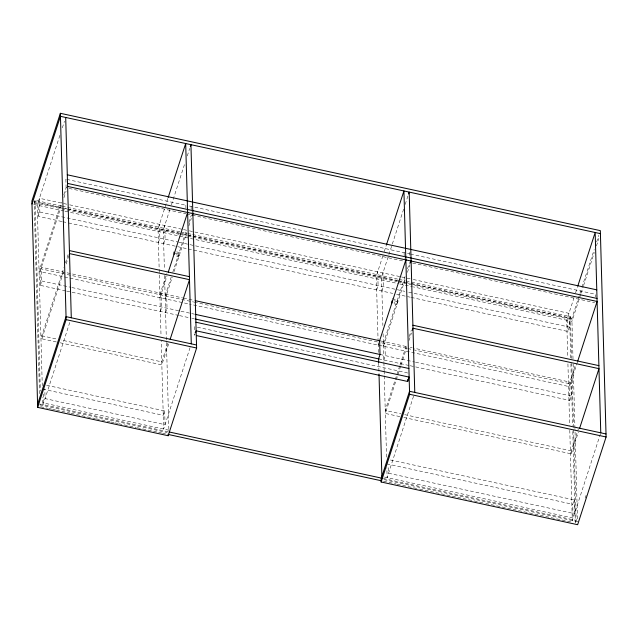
<?xml version="1.0" encoding="UTF-8"?>
<svg xmlns="http://www.w3.org/2000/svg" width="638" height="638" viewBox="0 0 638 638"><rect width="100%" height="100%" fill="white"/><g stroke="black" fill="none" stroke-linecap="round" stroke-linejoin="round"><path stroke-width="0.48" stroke-dasharray="3.19 2.39" d="M39.516 393.646L34.189 202.796L35.002 200.292L61.288 206.002M59.884 135.376L37.235 205.173L42.275 385.663M62.333 127.831L64.47 121.228M61.79 221.498L38.432 216.418L39.851 212.031L39.468 198.274L68.673 204.623M65.666 290.872L40.354 285.369L39.891 268.606L61.392 202.334M63.848 194.757L66.312 187.181M61.479 205.34L39.971 271.621L69.008 277.929M63.936 197.764L66.089 191.137M40.354 285.369L41.781 280.991L41.398 267.234L182.524 297.898M56.367 341.96L41.853 338.81L41.765 335.795L63.888 267.633M65.419 262.896L68.489 253.43M41.853 338.81L63.664 271.589M66.121 264.012L69.191 254.546M69.757 322.493L42.826 405.497L42.61 397.562M167.874 198.442L158.041 228.739L161.039 336.154M158.423 242.496L159.851 238.11L159.468 224.353M169.899 209.511L163.288 229.879L164.397 269.547M171.423 204.814L185.148 162.523M187.277 155.943L189.717 148.423M163.679 243.636L165.098 239.25L164.716 225.493M159.883 294.684L166.917 273M159.971 297.691L167.004 276.015M165.13 295.825L171.247 276.972M172.778 272.259L186.543 229.847M188.952 222.423L191.36 214.998M160.353 311.448L161.773 307.061L161.39 293.305M165.218 298.831L172.252 277.155M174.086 271.501L186.751 232.471M188.888 225.876L191.336 218.332M165.601 312.588L167.028 308.202L166.638 294.445M167.906 342.941L161.757 361.874L61.12 340.006M168.599 344.049L161.845 364.88L60.235 342.805M46.614 385.272L164.676 410.92L163.256 415.306L43.256 389.236M190.06 347.638L163.639 429.063L161.183 341.099M195.284 333.443L194.718 335.197L194.662 333.283M382.888 255.798L376.284 276.158L378.095 341.171M384.267 251.539L386.245 245.455M376.667 289.915L378.087 285.529L377.704 271.772M403.647 209.128L381.532 277.299L382.88 325.555M405.186 204.399L408.264 194.909M381.915 291.056L383.334 286.669L382.952 272.912M378.206 345.11L379.347 341.601M409.931 252.066L409.413 255.734M383.374 343.244L405.082 276.342M407.491 268.917L409.596 262.417M383.454 346.251L404.986 279.891M407.435 272.354L409.883 264.81M383.845 360.007L385.264 355.621L384.881 341.864M399.691 365.933L385.248 410.433L400.831 413.823M399.994 364.992L406.757 344.161M409.213 336.585L411.358 329.958M400.696 366.108L385.336 413.448L399.938 416.622M400.999 365.159L406.837 347.168M408.99 340.54L411.446 332.964M413.544 396.206L387.122 477.623L386.851 467.71M574.056 297.587L566.711 320.22L567.732 356.913M575.588 292.866L577.422 287.212M570.747 357.918L569.662 319.152L570.476 316.647L405.935 280.895M573.012 359.042L571.871 318.354L581.665 288.169M581.976 287.228L594.217 249.498M596.666 241.954L598.803 235.35M411.207 297.42L567.908 331.473L569.327 327.087L568.944 313.33L413.217 279.492M580.835 294.006L571.959 321.361L413.368 286.901M581.138 293.065L583.284 286.462M583.587 285.521L594.297 252.504M596.442 245.909L598.891 238.357M410.21 365.741L569.83 400.425L569.367 383.661L575.197 365.67M577.438 362.049L569.447 386.668L189.534 304.119M569.83 400.425L571.257 396.038L570.874 382.282L413.193 348.021M403.838 417.467L571.321 453.857L571.241 450.851L578.307 429.071M571.321 453.857L578.387 432.085M384.499 477.057L573.115 518.04L572.733 504.283L574.16 499.897L390.113 459.91M600.462 433.776L572.302 520.544L569.782 430.299M575.62 522.083L576.162 520.409L571.776 363.365M585.205 498.111L586.123 495.279M66.846 179.398L185.594 205.197M189.366 206.018L409.452 253.844M410.425 254.052L595.35 294.238L595.429 297.101M69.032 188.417L185.833 213.794M186.806 214.009L403.846 261.173M412.611 263.071L594.616 302.619M69.646 204.83L182.548 229.369M183.521 229.576L188.385 230.637M189.358 230.844L400.56 276.74M401.541 276.956L412.244 279.277M62.261 206.218L180.068 231.817M181.04 232.025L186.878 233.293M187.851 233.508L191.751 234.353M192.724 234.561L398.152 279.205M399.125 279.412L404.963 280.68M33.846 201.441L61.088 207.358M64.98 208.211L66.926 208.634M67.899 208.841L397.721 280.513M398.694 280.72L410.37 283.256M411.343 283.471L571.871 318.354M61.407 207.741L38.049 202.661L38.432 216.418M62.38 207.948L179.174 233.333M180.147 233.54L186.958 235.023M187.939 235.231L191.831 236.076M192.804 236.291L397.195 280.704M398.168 280.911L404.978 282.395M405.951 282.61L567.525 317.716L567.908 331.473M34.189 202.796L179.254 234.321M180.227 234.529L187.038 236.012M188.011 236.227L191.91 237.073M192.883 237.28L397.338 281.709M398.311 281.916L569.662 319.152M33.734 204.407L64.087 211.003M65.06 211.218L398.774 283.727M399.747 283.942L412.395 286.693M39.851 212.031L178.066 242.065M179.039 242.281L194.606 245.662M195.579 245.869L404.843 291.343M408.735 292.188L569.327 327.087M62.763 221.705L67.628 222.766M68.601 222.973L187.349 248.78M188.322 248.987L392.713 293.4M396.605 294.246L410.234 297.212M176.574 251.898L179.198 252.465L179.286 255.471L174.038 254.331M392.195 298.744L397.442 299.884L397.522 302.898L394.029 302.133M175.211 253.206L178.712 253.972L178.799 256.978L174.421 256.029M394.332 300.817L396.956 301.391L397.035 304.398L393.534 303.64M183.497 298.106L194.207 300.434M381.077 341.043L406.382 346.538M410.274 347.383L412.22 347.806M39.891 268.606L193.673 302.021M194.311 302.165L378.127 342.104L378.414 352.519M381.516 342.837L406.821 348.34M407.714 348.531L569.367 383.661M69.973 278.136L188.888 303.975M41.781 280.991L70.977 287.331M71.95 287.547L179.988 311.017M180.961 311.232L190.698 313.346M191.671 313.561L194.59 314.191M380.017 354.481L414.556 361.985M415.529 362.201L571.257 396.038M66.639 291.087L178.568 315.403M179.541 315.619L191.217 318.155M192.19 318.362L194.135 318.793M378.589 358.867L409.237 365.526M197.397 327.23L407.467 372.879L407.522 374.785M41.765 335.795L57.253 339.161M404.723 414.668L571.241 450.851M386.74 463.874L572.733 504.283M168.887 430.203L43.639 402.993L43.392 394.148M168.233 431.774L40.688 404.061L39.875 406.565L47.667 408.256M383.398 478.524L576.162 520.409M39.524 404.779L167.1 432.5M383.98 479.624L577.557 521.685L574.95 428.465M48.64 408.472L51.558 409.102M52.531 409.317L55.458 409.947M56.431 410.162L70.06 413.121M71.033 413.336L95.373 418.624M96.346 418.831L109.975 421.798M110.948 422.005L113.867 422.643M114.848 422.85L117.767 423.488M118.74 423.704L136.261 427.508M137.234 427.723L157.682 432.165M158.655 432.373L161.573 433.011M162.546 433.218L165.473 433.856M383.558 481.243L396.214 483.995M397.187 484.202L418.608 488.86M419.581 489.067L484.808 503.246M485.781 503.454L539.325 515.089M540.306 515.305L572.43 522.283M573.147 364.003L574.926 427.476M570.476 316.647L571.64 358.397M570.906 363.883L572.629 425.506M572.796 431.471L575.348 522.921M574.16 499.897L574.543 513.654L388.55 473.244L388.327 465.381M567.924 363.859L569.646 425.339M404.109 252.68L404.269 258.414M383.111 333.826L383.893 361.985M383.916 362.591L384.132 370.519M384.148 370.885L384.251 374.833M384.283 375.822L386.572 457.861M378.693 362.44L379.02 374.339M191.121 206.401L191.28 212.135M194.478 326.592L194.638 332.326M185.865 205.261L185.945 208.124M164.564 275.496L168.863 429.215M164.676 410.92L165.059 424.677L45.067 398.606L44.788 388.781M65.873 179.182L66.113 187.779M35.002 200.292L40.33 391.134"/><path stroke-width="0.96" d="M381.085 479.744L381.149 482.001L577.637 524.699L606.1 436.982L600.334 230.637L60.363 113.301L31.9 201.018L37.666 407.363L168.161 435.722L196.616 348.005L190.937 144.667L190.323 146.565M31.988 204.032L60.443 116.315L600.422 233.644M37.578 404.356L66.041 316.639L196.536 344.991M37.666 407.363L66.129 319.646L60.363 113.301M168.177 197.493L185.69 143.526L191.288 343.85M168.225 272.243L187.62 212.478M192.253 215.508L192.867 213.618M170.139 339.32L189.494 279.675L69.502 253.597M195.571 332.565L196.137 330.811L409.125 377.09L407.706 381.476L196.663 335.62M386.421 244.912L403.926 190.945L409.612 394.284L381.149 482.001M408.567 193.984L409.181 192.086L414.772 392.418M379.427 341.346L405.856 259.905M378.589 358.867L380.017 354.481L379.634 340.724M410.497 262.928L411.103 261.046M412.371 330.125L412.985 328.235L598.97 368.652L579.623 428.297M381.061 478.994L409.524 391.277L606.012 433.968M577.725 286.263L595.174 232.503L600.765 432.827M577.741 361.108L597.096 301.455L67.62 186.408M67.301 174.796L596.769 289.851M67.54 183.401L597.016 298.448M69.414 250.59L189.406 276.661M412.898 325.228L598.891 365.638M195.18 300.65L380.104 340.828M195.563 314.406L380.487 354.584M195.108 319L379.068 358.971M195.898 322.214L408.886 368.493M66.129 319.646L196.616 348.005M409.612 394.284L606.1 436.982M169.206 431.982L382.417 478.317M168.392 434.486L381.604 480.821M407.65 379.562L407.706 381.476M392.234 300.251L392.274 301.758M391.748 301.758L391.788 303.257M378.581 358.468L378.693 362.44M379.02 374.339L381.875 476.482M173.975 252.074L174.038 254.331M168.113 434.215L168.161 435.722M65.698 117.456L71.289 317.78"/></g></svg>
